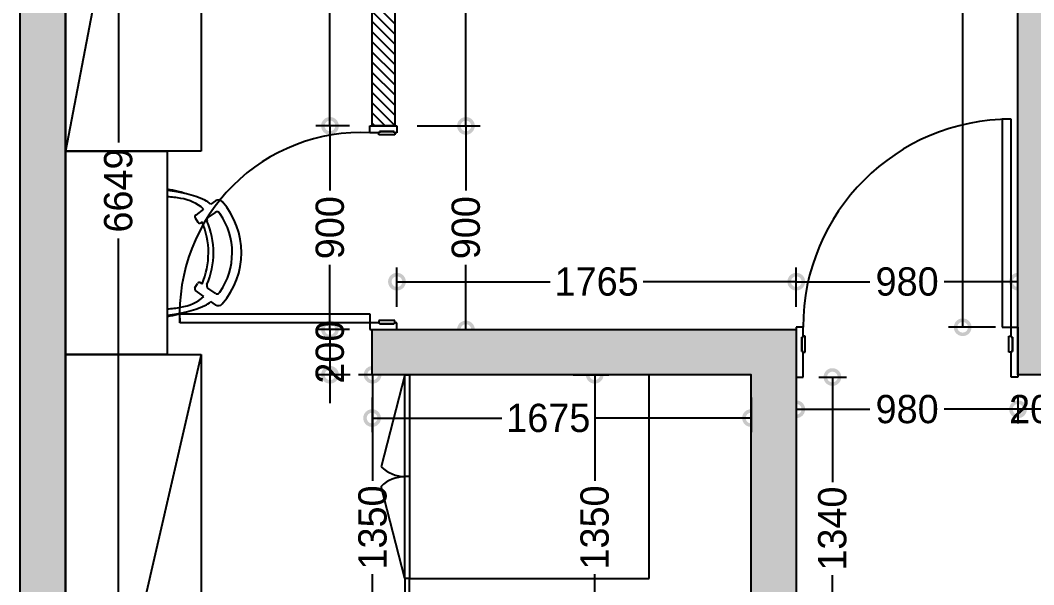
# Model space of a CAD drawing. Header units: millimetres. Extents: x 43335 to 261478, y -4312 to 41218.
# Drawn here: x 181901 to 186380, y 4822 to 7316 of the extents above; entities that cross this region are included whole.
import ezdxf

# ---------------------------------------------------------------- set-up
doc = ezdxf.new("R2010")
doc.units = ezdxf.units.MM
doc.layers.add('S-DIM', color=7, linetype='Continuous')
doc.layers.add('인테리어_해치_벽체', color=8, linetype='Continuous')
doc.styles.add('스타일1', font='HANDotum.ttf')
doc.dimstyles.new('50', dxfattribs={"dimscale": 50, "dimtxt": 2.5, "dimasz": 2.5, "dimexe": 1.25, "dimexo": 2, "dimtad": 0, "dimdec": 0, "dimtxsty": '스타일1', "dimblk": 'DOTSMALL', "dimcen": 2.5, "dimclrd": 1, "dimclre": 1, "dimclrt": 2, "dimadec": 0, "dimazin": 0, "dimtfac": 1, "dimtdec": 0, "dimtix": 1, "dimtmove": 0, "dimatfit": 3, "dimldrblk": 'DOTSMALL', "dimfxl": 1.25, "dimarcsym": 0})

# ---------------------------------------------------------------- blocks, each defined once
blk = doc.blocks.new('_DOTSMALL')
at = {"color": 0, "linetype": 'ByBlock', "const_width": 0.5}
blk.add_lwpolyline([(-0.0625, 0, 1), (0.0625, 0, 1)], format="xyb", close=True, dxfattribs=at)
blk = doc.blocks.new('*D687')
at = {"layer": 'Defpoints', "color": 0, "transparency": 16777216}
for p in [(184244.7, 5749.6), (184439.7, 5749.6), (184244.7, 4399.6)]:
    blk.add_point(p, dxfattribs=at)
at = {"layer": 'S-DIM', "color": 1, "lineweight": -2, "transparency": 16777216}
for p, q in [((184344.7, 5749.6), (184502.2, 5749.6)), ((184439.7, 5749.6), (184439.7, 5280.6)), ((184439.7, 4399.6), (184439.7, 4868.6)), ((184344.7, 4399.6), (184502.2, 4399.6))]:
    blk.add_line(p, q, dxfattribs=at)
at = {"layer": 'S-DIM', "color": 1, "lineweight": -2, "transparency": 16777216, "xscale": 125, "yscale": 125, "zscale": 125}
for p, rotation in [((184439.7, 5749.6), 90), ((184439.7, 4399.6), 270)]:
    blk.add_blockref('_DOTSMALL', p, dxfattribs=dict(at, rotation=rotation))
at = {"layer": 'S-DIM', "color": 2, "transparency": 16777216, "insert": (184439.7, 5074.6), "char_height": 125, "attachment_point": 5, "rotation": 90, "style": '스타일1'}
blk.add_mtext('1350', dxfattribs=at)
blk = doc.blocks.new('*D706')
at = {"layer": 'Defpoints', "color": 0, "transparency": 16777216}
for p in [(186310.5, 5749.6), (186510.5, 5749.6), (186310.5, 5597.1)]:
    blk.add_point(p, dxfattribs=at)
at = {"layer": 'S-DIM', "color": 1, "lineweight": -2, "transparency": 16777216}
for p, q in [((186310.5, 5649.6), (186310.5, 5534.6)), ((186510.5, 5649.6), (186510.5, 5534.6)), ((186310.5, 5597.1), (186185.5, 5597.1)), ((186510.5, 5597.1), (186310.5, 5597.1)), ((186510.5, 5597.1), (186635.5, 5597.1))]:
    blk.add_line(p, q, dxfattribs=at)
at = {"layer": 'S-DIM', "color": 1, "lineweight": -2, "transparency": 16777216, "xscale": 125, "yscale": 125, "zscale": 125}
blk.add_blockref('_DOTSMALL', (186310.5, 5597.1), dxfattribs=at)
at = {"layer": 'S-DIM', "color": 1, "lineweight": -2, "transparency": 16777216, "xscale": 125, "yscale": 125, "zscale": 125, "rotation": 180}
blk.add_blockref('_DOTSMALL', (186510.5, 5597.1), dxfattribs=at)
at = {"layer": 'S-DIM', "color": 2, "transparency": 16777216, "insert": (186410.5, 5597.1), "char_height": 125, "attachment_point": 5, "style": '스타일1'}
blk.add_mtext('200', dxfattribs=at)
blk = doc.blocks.new('*D707')
at = {"layer": 'Defpoints', "color": 0, "transparency": 16777216}
for p in [(185330.5, 5749.6), (186310.5, 5749.6), (185330.5, 5597.1)]:
    blk.add_point(p, dxfattribs=at)
at = {"layer": 'S-DIM', "color": 1, "lineweight": -2, "transparency": 16777216}
for p, q in [((185330.5, 5649.6), (185330.5, 5534.6)), ((186310.5, 5649.6), (186310.5, 5534.6)), ((185330.5, 5597.1), (185656.3, 5597.1)), ((186310.5, 5597.1), (185984.8, 5597.1))]:
    blk.add_line(p, q, dxfattribs=at)
at = {"layer": 'S-DIM', "color": 1, "lineweight": -2, "transparency": 16777216, "xscale": 125, "yscale": 125, "zscale": 125, "rotation": 180}
blk.add_blockref('_DOTSMALL', (185330.5, 5597.1), dxfattribs=at)
at = {"layer": 'S-DIM', "color": 1, "lineweight": -2, "transparency": 16777216, "xscale": 125, "yscale": 125, "zscale": 125}
blk.add_blockref('_DOTSMALL', (186310.5, 5597.1), dxfattribs=at)
at = {"layer": 'S-DIM', "color": 2, "transparency": 16777216, "insert": (185820.5, 5597.1), "char_height": 125, "attachment_point": 5, "style": '스타일1'}
blk.add_mtext('980', dxfattribs=at)
blk = doc.blocks.new('*D708')
at = {"layer": 'Defpoints', "color": 0, "transparency": 16777216}
for p in [(185330.5, 5739.6), (185330.5, 4399.6), (185490.2, 4399.6)]:
    blk.add_point(p, dxfattribs=at)
at = {"layer": 'S-DIM', "color": 1, "lineweight": -2, "transparency": 16777216}
for p, q in [((185430.5, 5739.6), (185552.7, 5739.6)), ((185490.2, 5739.6), (185490.2, 5275.6)), ((185490.2, 4399.6), (185490.2, 4863.6)), ((185430.5, 4399.6), (185552.7, 4399.6))]:
    blk.add_line(p, q, dxfattribs=at)
at = {"layer": 'S-DIM', "color": 1, "lineweight": -2, "transparency": 16777216, "xscale": 125, "yscale": 125, "zscale": 125}
for p, rotation in [((185490.2, 5739.6), 90), ((185490.2, 4399.6), 270)]:
    blk.add_blockref('_DOTSMALL', p, dxfattribs=dict(at, rotation=rotation))
at = {"layer": 'S-DIM', "color": 2, "transparency": 16777216, "insert": (185490.2, 5069.6), "char_height": 125, "attachment_point": 5, "rotation": 90, "style": '스타일1'}
blk.add_mtext('1340', dxfattribs=at)
blk = doc.blocks.new('*D732')
at = {"layer": 'Defpoints', "color": 0, "transparency": 16777216}
for p in [(183455.5, 5749.6), (185130.5, 5749.6), (185130.5, 5558.2)]:
    blk.add_point(p, dxfattribs=at)
at = {"layer": 'S-DIM', "color": 1, "lineweight": -2, "transparency": 16777216}
for p, q in [((183455.5, 5649.6), (183455.5, 5495.7)), ((185130.5, 5649.6), (185130.5, 5495.7)), ((183455.5, 5558.2), (184028.5, 5558.2)), ((185130.5, 5558.2), (184440.2, 5558.2))]:
    blk.add_line(p, q, dxfattribs=at)
at = {"layer": 'S-DIM', "color": 1, "lineweight": -2, "transparency": 16777216, "xscale": 125, "yscale": 125, "zscale": 125, "rotation": 180}
blk.add_blockref('_DOTSMALL', (183455.5, 5558.2), dxfattribs=at)
at = {"layer": 'S-DIM', "color": 1, "lineweight": -2, "transparency": 16777216, "xscale": 125, "yscale": 125, "zscale": 125}
blk.add_blockref('_DOTSMALL', (185130.5, 5558.2), dxfattribs=at)
at = {"layer": 'S-DIM', "color": 2, "transparency": 16777216, "insert": (184234.4, 5558.2), "char_height": 125, "attachment_point": 5, "style": '스타일1'}
blk.add_mtext('1675', dxfattribs=at)
blk = doc.blocks.new('*D735')
at = {"layer": 'Defpoints', "color": 0, "transparency": 16777216}
for p in [(183555.5, 9888.6), (183555.5, 6849.6), (183870.3, 6849.6)]:
    blk.add_point(p, dxfattribs=at)
at = {"layer": 'S-DIM', "color": 1, "lineweight": -2, "transparency": 16777216}
for p, q in [((183655.5, 9888.6), (183932.8, 9888.6)), ((183870.3, 9888.6), (183870.3, 8580.8)), ((183870.3, 6849.6), (183870.3, 8157.3)), ((183655.5, 6849.6), (183932.8, 6849.6))]:
    blk.add_line(p, q, dxfattribs=at)
at = {"layer": 'S-DIM', "color": 1, "lineweight": -2, "transparency": 16777216, "xscale": 125, "yscale": 125, "zscale": 125}
for p, rotation in [((183870.3, 9888.6), 90), ((183870.3, 6849.6), 270)]:
    blk.add_blockref('_DOTSMALL', p, dxfattribs=dict(at, rotation=rotation))
at = {"layer": 'S-DIM', "color": 2, "transparency": 16777216, "insert": (183870.3, 8369.1), "char_height": 125, "attachment_point": 5, "rotation": 90, "style": '스타일1'}
blk.add_mtext('3039', dxfattribs=at)
blk = doc.blocks.new('*D736')
at = {"layer": 'Defpoints', "color": 0, "transparency": 16777216}
for p in [(183555.5, 6849.6), (183555.5, 5949.6), (183870.3, 5949.6)]:
    blk.add_point(p, dxfattribs=at)
at = {"layer": 'S-DIM', "color": 1, "lineweight": -2, "transparency": 16777216}
for p, q in [((183655.5, 6849.6), (183932.8, 6849.6)), ((183870.3, 6849.6), (183870.3, 6563.8)), ((183870.3, 5949.6), (183870.3, 6235.3)), ((183655.5, 5949.6), (183932.8, 5949.6))]:
    blk.add_line(p, q, dxfattribs=at)
at = {"layer": 'S-DIM', "color": 1, "lineweight": -2, "transparency": 16777216, "xscale": 125, "yscale": 125, "zscale": 125}
for p, rotation in [((183870.3, 6849.6), 90), ((183870.3, 5949.6), 270)]:
    blk.add_blockref('_DOTSMALL', p, dxfattribs=dict(at, rotation=rotation))
at = {"layer": 'S-DIM', "color": 2, "transparency": 16777216, "insert": (183870.3, 6399.6), "char_height": 125, "attachment_point": 5, "rotation": 90, "style": '스타일1'}
blk.add_mtext('900', dxfattribs=at)
blk = doc.blocks.new('*D737')
at = {"layer": 'Defpoints', "color": 0, "transparency": 16777216}
for p in [(185330.5, 6161), (183565.5, 5949.6), (185330.5, 5949.6)]:
    blk.add_point(p, dxfattribs=at)
at = {"layer": 'S-DIM', "color": 1, "lineweight": -2, "transparency": 16777216}
for p, q in [((183565.5, 6049.6), (183565.5, 6223.5)), ((185330.5, 6049.6), (185330.5, 6223.5)), ((183565.5, 6161), (184242.2, 6161)), ((185330.5, 6161), (184653.8, 6161))]:
    blk.add_line(p, q, dxfattribs=at)
at = {"layer": 'S-DIM', "color": 1, "lineweight": -2, "transparency": 16777216, "xscale": 125, "yscale": 125, "zscale": 125, "rotation": 180}
blk.add_blockref('_DOTSMALL', (183565.5, 6161), dxfattribs=at)
at = {"layer": 'S-DIM', "color": 1, "lineweight": -2, "transparency": 16777216, "xscale": 125, "yscale": 125, "zscale": 125}
blk.add_blockref('_DOTSMALL', (185330.5, 6161), dxfattribs=at)
at = {"layer": 'S-DIM', "color": 2, "transparency": 16777216, "insert": (184448, 6161), "char_height": 125, "attachment_point": 5, "style": '스타일1'}
blk.add_mtext('1765', dxfattribs=at)
blk = doc.blocks.new('*D738')
at = {"layer": 'Defpoints', "color": 0, "transparency": 16777216}
for p in [(186310.5, 6161), (185330.5, 5949.6), (186310.5, 5949.6)]:
    blk.add_point(p, dxfattribs=at)
at = {"layer": 'S-DIM', "color": 1, "lineweight": -2, "transparency": 16777216}
for p, q in [((185330.5, 6049.6), (185330.5, 6223.5)), ((186310.5, 6049.6), (186310.5, 6223.5)), ((185330.5, 6161), (185656.3, 6161)), ((186310.5, 6161), (185984.8, 6161))]:
    blk.add_line(p, q, dxfattribs=at)
at = {"layer": 'S-DIM', "color": 1, "lineweight": -2, "transparency": 16777216, "xscale": 125, "yscale": 125, "zscale": 125, "rotation": 180}
blk.add_blockref('_DOTSMALL', (185330.5, 6161), dxfattribs=at)
at = {"layer": 'S-DIM', "color": 1, "lineweight": -2, "transparency": 16777216, "xscale": 125, "yscale": 125, "zscale": 125}
blk.add_blockref('_DOTSMALL', (186310.5, 6161), dxfattribs=at)
at = {"layer": 'S-DIM', "color": 2, "transparency": 16777216, "insert": (185820.5, 6161), "char_height": 125, "attachment_point": 5, "style": '스타일1'}
blk.add_mtext('980', dxfattribs=at)
blk = doc.blocks.new('*D789')
at = {"layer": 'Defpoints', "color": 0, "transparency": 16777216}
for p in [(183458, 5749.6), (183600.5, 5749.6), (183600.5, 4399.6)]:
    blk.add_point(p, dxfattribs=at)
at = {"layer": 'S-DIM', "color": 1, "lineweight": -2, "transparency": 16777216}
for p, q in [((183500.5, 5749.6), (183395.5, 5749.6)), ((183458, 5749.6), (183458, 5280.6)), ((183458, 4399.6), (183458, 4868.6)), ((183500.5, 4399.6), (183395.5, 4399.6))]:
    blk.add_line(p, q, dxfattribs=at)
at = {"layer": 'S-DIM', "color": 1, "lineweight": -2, "transparency": 16777216, "xscale": 125, "yscale": 125, "zscale": 125}
for p, rotation in [((183458, 5749.6), 90), ((183458, 4399.6), 270)]:
    blk.add_blockref('_DOTSMALL', p, dxfattribs=dict(at, rotation=rotation))
at = {"layer": 'S-DIM', "color": 2, "transparency": 16777216, "insert": (183458, 5074.6), "char_height": 125, "attachment_point": 5, "rotation": 90, "style": '스타일1'}
blk.add_mtext('1350', dxfattribs=at)
blk = doc.blocks.new('*D749')
at = {"layer": 'Defpoints', "color": 0, "transparency": 16777216}
for p in [(183269.4, 9888.6), (183455.5, 9888.6), (183455.5, 6849.6)]:
    blk.add_point(p, dxfattribs=at)
at = {"layer": 'S-DIM', "color": 1, "lineweight": -2, "transparency": 16777216}
for p, q in [((183355.5, 9888.6), (183206.9, 9888.6)), ((183269.4, 9888.6), (183269.4, 8580.8)), ((183269.4, 6849.6), (183269.4, 8157.3)), ((183355.5, 6849.6), (183206.9, 6849.6))]:
    blk.add_line(p, q, dxfattribs=at)
at = {"layer": 'S-DIM', "color": 1, "lineweight": -2, "transparency": 16777216, "xscale": 125, "yscale": 125, "zscale": 125}
for p, rotation in [((183269.4, 9888.6), 90), ((183269.4, 6849.6), 270)]:
    blk.add_blockref('_DOTSMALL', p, dxfattribs=dict(at, rotation=rotation))
at = {"layer": 'S-DIM', "color": 2, "transparency": 16777216, "insert": (183269.4, 8369.1), "char_height": 125, "attachment_point": 5, "rotation": 90, "style": '스타일1'}
blk.add_mtext('3039', dxfattribs=at)
blk = doc.blocks.new('*D750')
at = {"layer": 'Defpoints', "color": 0, "transparency": 16777216}
for p in [(183455.5, 6849.6), (183269.4, 5949.6), (183455.5, 5949.6)]:
    blk.add_point(p, dxfattribs=at)
at = {"layer": 'S-DIM', "color": 1, "lineweight": -2, "transparency": 16777216}
for p, q in [((183355.5, 6849.6), (183206.9, 6849.6)), ((183269.4, 6849.6), (183269.4, 6563.8)), ((183269.4, 5949.6), (183269.4, 6235.3)), ((183355.5, 5949.6), (183206.9, 5949.6))]:
    blk.add_line(p, q, dxfattribs=at)
at = {"layer": 'S-DIM', "color": 1, "lineweight": -2, "transparency": 16777216, "xscale": 125, "yscale": 125, "zscale": 125}
for p, rotation in [((183269.4, 6849.6), 90), ((183269.4, 5949.6), 270)]:
    blk.add_blockref('_DOTSMALL', p, dxfattribs=dict(at, rotation=rotation))
at = {"layer": 'S-DIM', "color": 2, "transparency": 16777216, "insert": (183269.4, 6399.6), "char_height": 125, "attachment_point": 5, "rotation": 90, "style": '스타일1'}
blk.add_mtext('900', dxfattribs=at)
blk = doc.blocks.new('*D751')
at = {"layer": 'Defpoints', "color": 0, "transparency": 16777216}
for p in [(183455.5, 5949.6), (183269.4, 5749.6), (183458, 5749.6)]:
    blk.add_point(p, dxfattribs=at)
at = {"layer": 'S-DIM', "color": 1, "lineweight": -2, "transparency": 16777216}
for p, q in [((183269.4, 5949.6), (183269.4, 6074.6)), ((183355.5, 5949.6), (183206.9, 5949.6)), ((183269.4, 5949.6), (183269.4, 5749.6)), ((183358, 5749.6), (183206.9, 5749.6)), ((183269.4, 5749.6), (183269.4, 5624.6))]:
    blk.add_line(p, q, dxfattribs=at)
at = {"layer": 'S-DIM', "color": 1, "lineweight": -2, "transparency": 16777216, "xscale": 125, "yscale": 125, "zscale": 125}
for p, rotation in [((183269.4, 5949.6), 270), ((183269.4, 5749.6), 90)]:
    blk.add_blockref('_DOTSMALL', p, dxfattribs=dict(at, rotation=rotation))
at = {"layer": 'S-DIM', "color": 2, "transparency": 16777216, "insert": (183269.4, 5849.6), "char_height": 125, "attachment_point": 5, "rotation": 90, "style": '스타일1'}
blk.add_mtext('200', dxfattribs=at)
blk = doc.blocks.new('*D810')
at = {"layer": 'Defpoints', "color": 0, "transparency": 16777216}
for p in [(186066, 9888.6), (186310.5, 9888.6), (186310.5, 5959.6)]:
    blk.add_point(p, dxfattribs=at)
at = {"layer": 'S-DIM', "color": 1, "lineweight": -2, "transparency": 16777216}
for p, q in [((186210.5, 9888.6), (186003.5, 9888.6)), ((186066, 9888.6), (186066, 8135.8)), ((186066, 5959.6), (186066, 7712.3)), ((186210.5, 5959.6), (186003.5, 5959.6))]:
    blk.add_line(p, q, dxfattribs=at)
at = {"layer": 'S-DIM', "color": 1, "lineweight": -2, "transparency": 16777216, "xscale": 125, "yscale": 125, "zscale": 125}
for p, rotation in [((186066, 9888.6), 90), ((186066, 5959.6), 270)]:
    blk.add_blockref('_DOTSMALL', p, dxfattribs=dict(at, rotation=rotation))
at = {"layer": 'S-DIM', "color": 2, "transparency": 16777216, "insert": (186066, 7924.1), "char_height": 125, "attachment_point": 5, "rotation": 90, "style": '스타일1'}
blk.add_mtext('3929', dxfattribs=at)
blk = doc.blocks.new('*D812')
at = {"layer": 'Defpoints', "color": 0, "transparency": 16777216}
for p in [(182100.5, 9888.6), (182100.5, 3239.6), (182334, 3239.6)]:
    blk.add_point(p, dxfattribs=at)
at = {"layer": 'S-DIM', "color": 1, "lineweight": -2, "transparency": 16777216}
for p, q in [((182200.5, 9888.6), (182396.5, 9888.6)), ((182334, 9888.6), (182334, 6775.8)), ((182334, 3239.6), (182334, 6352.3)), ((182200.5, 3239.6), (182396.5, 3239.6))]:
    blk.add_line(p, q, dxfattribs=at)
at = {"layer": 'S-DIM', "color": 1, "lineweight": -2, "transparency": 16777216, "xscale": 125, "yscale": 125, "zscale": 125}
for p, rotation in [((182334, 9888.6), 90), ((182334, 3239.6), 270)]:
    blk.add_blockref('_DOTSMALL', p, dxfattribs=dict(at, rotation=rotation))
at = {"layer": 'S-DIM', "color": 2, "transparency": 16777216, "insert": (182334, 6564.1), "char_height": 125, "attachment_point": 5, "rotation": 90, "style": '스타일1'}
blk.add_mtext('6649', dxfattribs=at)
blk = doc.blocks.new('ahsiefsxe')
at = {"layer": '인테리어_해치_벽체'}
h = blk.add_hatch(color=256, dxfattribs=at)
h.dxf.hatch_style = 1
h.paths.add_polyline_path([(234402, 19138.4), (234402, 18858.4), (235352, 18858.4), (235352, 18783.4), (235462, 18783.4), (235462, 18655.9), (235662, 18655.9), (235662, 18984.3), (235552, 18984.3), (235552, 22677.4), (236842, 22677.4), (236842, 28282.4), (236022, 28282.4), (236022, 28177.4), (236642, 28177.4), (236642, 27032.4), (236012, 27032.4), (236012, 26807.4), (236642, 26807.4), (236642, 22877.4), (234602, 22877.4), (234602, 22677.4), (235352, 22677.4), (235352, 21318.4), (234052, 21318.4), (234052, 21118.4), (235352, 21118.4), (235352, 19338.4), (233152, 19338.4), (233152, 21118.4), (233252, 21118.4), (233252, 21318.4), (232952, 21318.4), (232952, 19338.4), (232597, 19338.4), (232597, 19138.4)])
h.paths.add_polyline_path([(225662, 28718.4), (225862, 28718.4), (225862, 28053.4), (225662, 28053.4)])
h.paths.add_polyline_path([(222352, 28153.4), (222352, 28053.4), (221452, 28053.4), (221452, 27032.4), (222762, 27032.4), (222762, 26807.4), (221452, 26807.4), (221452, 20158.4), (222252, 20158.4), (222252, 19958.4), (221452, 19958.4), (221452, 18658.4), (221802, 18658.4), (221802, 17528.4), (222127, 17528.4), (222127, 17328.4), (221602, 17328.4), (221602, 18458.4), (221252, 18458.4), (221252, 28153.4)])
h.paths.add_polyline_path([(223152, 20368.4), (223152, 17528.4), (223617, 17528.4), (223617, 17328.4), (223152, 17328.4), (223154.1, 15897.3), (223952, 15897.3), (223952, 15697.3), (222952, 15697.4), (222952, 17328.4), (222627, 17328.4), (222627, 17528.4), (222952, 17528.4), (222952, 20368.4)])
h.paths.add_polyline_path([(222952, 21068.4), (222952, 21318.4), (224482, 21318.4), (224482, 22668.4), (222807, 22668.4), (222807, 22868.4), (224682, 22868.4), (224682, 21318.4), (225122, 21318.4), (225122, 21118.4), (223152, 21118.4), (223152, 21068.4)])
h.paths.add_polyline_path([(235662, 17655.9), (235662, 17328.4), (234762.2, 17328.4), (234762.2, 17528.4), (235462, 17528.4), (235462, 17655.9)])
h.paths.add_polyline_path([(231762.2, 17528.4), (231762.2, 15698.4), (230962, 15698.4), (230962, 15898.4), (231562.2, 15898.4), (231562.2, 17328.4), (230962, 17328.4), (230962, 21318.4), (231162, 21318.4), (231162, 17528.4)])
h.paths.add_polyline_path([(228192, 17528.4), (228962, 17528.3), (228962, 17328.5), (228192, 17328.5)])
h.paths.add_polyline_path([(227692, 17328.5), (227112.2, 17328.5), (227112.2, 16798.4), (226342.2, 16798.4), (226342.2, 15798.4), (227262, 15798.4), (227262, 15938.4), (227362, 15938.4), (227362, 15698.4), (226152, 15697.3), (226152, 21118.4), (226102, 21118.4), (226102, 21318.4), (228522, 21318.4), (228522, 21118.4), (226352, 21118.4), (226352, 17528.4), (227692, 17528.4)])
h.paths.add_polyline_path([(233622, 22677.4), (233422, 22677.4), (233422, 28032.4), (233392, 28032.4), (233392, 28282.4), (233622, 28282.4)], flags=17)
h.paths.add_polyline_path([(230592, 26808.8), (230142, 26808.8), (230142, 27053.8), (230592, 27053.8), (230592, 28718.4), (230792, 28718.4), (230792, 27032.4), (231262, 27032.4), (231262, 26807.4), (230792, 26807.4), (230792, 22877.4), (232442, 22877.4), (232442, 22677.4), (230592, 22677.4)])
h.paths.add_polyline_path([(225662, 27032.4), (225662, 27353.4), (225862, 27353.4), (225862, 27053.8), (226312, 27053.8), (226312, 26808.8), (225862, 26808.8), (225862, 22668.4), (225662, 22668.4), (225662, 26807.4), (225262, 26807.4), (225262, 27032.4)])
for p, q in [((221452, 20158.4), (221452, 26807.4)), ((221452, 23657.4), (221452, 26807.4)), ((222052, 26807.4), (221452, 23657.4)), ((222052, 26807.4), (222052, 23657.4)), ((222052, 26807.4), (222052, 23657.4)), ((222807, 23768.4), (222807, 26807.4)), ((222907, 26807.4), (222907, 23768.4)), ((222907, 24219.5), (222807, 24319.5)), ((222907, 24174.6), (222807, 24274.6)), ((222907, 24129.7), (222807, 24229.7)), ((222907, 24084.8), (222807, 24184.8)), ((222907, 24039.9), (222807, 24139.9)), ((222907, 23995), (222807, 24095)), ((222907, 23950.1), (222807, 24050.1)), ((222907, 23905.2), (222807, 24005.2)), ((222907, 23860.3), (222807, 23960.3)), ((222907, 23815.4), (222807, 23915.4)), ((222907, 23770.5), (222807, 23870.5)), ((222864.2, 23768.4), (222807, 23825.6)), ((225592, 23798.4), (225592, 22878.4)), ((225632, 23798.4), (225592, 23798.4)), ((225632, 22878.4), (225632, 23798.4)), ((222797, 23738.4), (222797, 23768.4)), ((222797, 23768.4), (222917, 23768.4)), ((222819.3, 23768.4), (222807, 23780.7)), ((222907, 23768.4), (222807, 23768.4)), ((222840, 23738.4), (222840, 23743.4)), ((222840, 23743.4), (222904, 23743.4)), ((222904, 23743.4), (222840, 23743.4)), ((222840, 23743.4), (222840, 23738.4)), ((222904, 23743.4), (222904, 23738.4)), ((222904, 23738.4), (222904, 23743.4)), ((222917, 23768.4), (222917, 23738.4)), ((222840, 23738.4), (222797, 23738.4)), ((222837, 23728.4), (222837, 23738.4)), ((222837, 23738.4), (222840, 23738.4)), ((222907, 23728.4), (222837, 23728.4)), ((222904, 23738.4), (222907, 23738.4)), ((222917, 23738.4), (222904, 23738.4)), ((222907, 23738.4), (222907, 23728.4)), ((222052, 23657.4), (221452, 23657.4)), ((221452, 23657.4), (221902, 23657.4)), ((221452, 22757.4), (221452, 23657.4)), ((221902, 23657.4), (221902, 22757.4)), ((222115.4, 23437.4), (222094.2, 23422.6)), ((222062.6, 23400.9), (222027.4, 23374.6)), ((222113.4, 23386.2), (222081, 23363.5)), ((222024.8, 23362.5), (222036.6, 23343.2)), ((222056.2, 23345.2), (222049.5, 23340.5)), ((222024.3, 23052.4), (222036, 23071.8)), ((222055.6, 23069.8), (222048.9, 23074.5)), ((222063.5, 23014.7), (222026.8, 23040.3)), ((222112.9, 23028.7), (222080.8, 23051.9)), ((222114.9, 22977.6), (222094.3, 22992)), ((221957, 22938.4), (222797, 22938.4)), ((221957, 22898.4), (221957, 22938.4)), ((222797, 22938.4), (222797, 22898.4)), ((222797, 22898.4), (221957, 22898.4)), ((222797, 22898.4), (222797, 22868.4)), ((222840, 22898.4), (222797, 22898.4)), ((222907, 22908.4), (222837, 22908.4)), ((222837, 22908.4), (222837, 22898.4)), ((222837, 22898.4), (222840, 22898.4)), ((222840, 22898.4), (222840, 22893.4)), ((222840, 22893.4), (222840, 22898.4)), ((222840, 22893.4), (222904, 22893.4)), ((222904, 22893.4), (222840, 22893.4)), ((222904, 22893.4), (222904, 22898.4)), ((222904, 22898.4), (222907, 22898.4)), ((222917, 22898.4), (222904, 22898.4)), ((222904, 22898.4), (222904, 22893.4)), ((222907, 22898.4), (222907, 22908.4)), ((222917, 22868.4), (222917, 22898.4)), ((222797, 22868.4), (222917, 22868.4)), ((224712, 22878.4), (224682, 22878.4)), ((224682, 22878.4), (224682, 22658.4)), ((224712, 22835.4), (224712, 22878.4)), ((225592, 22878.4), (225632, 22878.4)), ((225632, 22878.4), (225662, 22878.4)), ((225632, 22835.4), (225632, 22878.4)), ((225662, 22878.4), (225662, 22658.4)), ((224712, 22835.4), (224707, 22835.4)), ((224707, 22835.4), (224707, 22771.4)), ((224707, 22771.4), (224707, 22835.4)), ((224707, 22835.4), (224712, 22835.4)), ((224722, 22838.4), (224712, 22838.4)), ((224712, 22838.4), (224712, 22835.4)), ((224722, 22768.4), (224722, 22838.4)), ((225622, 22768.4), (225622, 22838.4)), ((225622, 22838.4), (225632, 22838.4)), ((225632, 22838.4), (225632, 22835.4)), ((225632, 22835.4), (225637, 22835.4)), ((225637, 22835.4), (225632, 22835.4)), ((225637, 22835.4), (225637, 22771.4)), ((225637, 22771.4), (225637, 22835.4)), ((221452, 22757.4), (222052, 22757.4)), ((221452, 20158.4), (221452, 22757.4)), ((221902, 22757.4), (221452, 22757.4)), ((222052, 22757.4), (221452, 20158.4)), ((222052, 22757.4), (222052, 20158.4)), ((222052, 22757.4), (222052, 20158.4)), ((224707, 22771.4), (224712, 22771.4)), ((224712, 22771.4), (224707, 22771.4)), ((224712, 22771.4), (224712, 22768.4)), ((224712, 22658.4), (224712, 22771.4)), ((224712, 22768.4), (224722, 22768.4)), ((225632, 22768.4), (225622, 22768.4)), ((225637, 22771.4), (225632, 22771.4)), ((225632, 22771.4), (225632, 22768.4)), ((225632, 22658.4), (225632, 22771.4)), ((225632, 22771.4), (225637, 22771.4)), ((222952, 22668.4), (222846.9, 22261.6)), ((222952, 21768.4), (222952, 22668.4)), ((222952, 22668.4), (222972, 22668.4)), ((222972, 22668.4), (222972, 21768.4)), ((224032, 21768.4), (224032, 22668.4)), ((224682, 22658.4), (224712, 22658.4)), ((225662, 22658.4), (225632, 22658.4)), ((222952, 21768.4), (222846.9, 22175.3)), ((222972, 22218.4), (222952, 22218.4)), ((222972, 21768.4), (222952, 21768.4)), ((222972, 21768.4), (222952, 21768.4)), ((222952, 21768.4), (222952, 21318.4)), ((222972, 21318.4), (222972, 21768.4)), ((222972, 21768.4), (224032, 21768.4))]:
    blk.add_line(p, q, dxfattribs=at)
for points in [[(222352, 28153.4), (222352, 28053.4), (221452, 28053.4), (221452, 27032.4), (222762, 27032.4), (222762, 26807.4), (221452, 26807.4), (221452, 20158.4), (222252, 20158.4), (222252, 19958.4), (221452, 19958.4), (221452, 18658.4), (221802, 18658.4), (221802, 17528.4), (222127, 17528.4), (222127, 17328.4), (221602, 17328.4), (221602, 18458.4), (221252, 18458.4), (221252, 28153.4), (222352, 28153.4)], [(225662, 27032.4), (225662, 27353.4), (225862, 27353.4), (225862, 27053.8), (226312, 27053.8), (226312, 26808.8), (225862, 26808.8), (225862, 22668.4), (225662, 22668.4), (225662, 26807.4), (225262, 26807.4), (225262, 27032.4), (225662, 27032.4)], [(222952, 21068.4), (222952, 21318.4), (224482, 21318.4), (224482, 22668.4), (222807, 22668.4), (222807, 22868.4), (224682, 22868.4), (224682, 21318.4), (225122, 21318.4), (225122, 21118.4), (223152, 21118.4), (223152, 21068.4), (222952, 21068.4)]]:
    blk.add_lwpolyline(points, dxfattribs=at)
for centre, radius, start, end in [((225632, 22878.4), 920, 90, 180), ((222759.2, 22936.3), 803, 87.2981, 182.7005), ((221678.4, 22380.8), 1130.5, 73.5608, 78.593), ((221855.8, 22947.3), 537.1, 66.7667, 85.0616), ((221870.9, 22951.7), 504.3, 79.7064, 86.4572), ((221936.5, 23261.2), 188.2, 47.9325, 82.5373), ((222011.7, 23327.3), 126, 49.1315, 63.7661), ((222128.1, 23418.6), 22.6, 40.7632, 124.1005), ((221884.6, 23207.8), 344.7, 318.9979, 40.9366), ((222121.7, 23374), 14.6, 27.6657, 124.5466), ((222032.6, 23367.2), 9.04, 125.0127, 211.3206), ((222044.3, 23347.9), 9.04, 211.3201, 305.0127), ((221728.2, 23207.7), 355.5, 337.1535, 22.7371), ((222088.2, 23353.9), 12, 127.105, 206.3658), ((221750.8, 23207.7), 355.5, 336.6602, 23.3178), ((221884.6, 23207.8), 304.1, 325.1572, 34.759), ((222043.7, 23067.1), 9.04, 55.0126, 148.706), ((222032, 23047.7), 9.04, 148.7055, 235.0134), ((222088.1, 23061.5), 12, 153.6604, 232.9211), ((222121.2, 23040.8), 14.6, 235.4796, 332.3609), ((221936.6, 23153.7), 188.2, 277.4888, 312.391), ((222011.9, 23087.2), 126, 296.2601, 310.7423), ((222127.6, 22996.4), 22.6, 235.9255, 319.2632), ((221855.7, 23467.6), 537.1, 274.9511, 293.2594), ((221870.7, 23463.2), 504.3, 273.5561, 280.3197), ((221678.1, 24034), 1130.5, 281.4265, 286.4653), ((222956, 22377.7), 159.3, 226.8012, 268.5671), ((222956, 22059.2), 159.3, 91.4329, 133.1988)]:
    blk.add_arc(centre, radius, start, end, dxfattribs=at)

msp = doc.modelspace()

# ---------------------------------------------------------------- block references
at = {"layer": 'S-DIM'}
msp.add_blockref('ahsiefsxe', (-39351.5, -16918.9), dxfattribs=at)

# ---------------------------------------------------------------- dimensions: what is measured, and where the dimension line sits
for base, p1, p2, picture, middle in [((182334, 3239.6), (182100.5, 9888.6), (182100.5, 3239.6), '*D812', (182334, 6564.1)), ((183269.4, 9888.6), (183455.5, 6849.6), (183455.5, 9888.6), '*D749', (183269.4, 8369.1)), ((183870.3, 6849.6), (183555.5, 9888.6), (183555.5, 6849.6), '*D735', (183870.3, 8369.1)), ((186066, 9888.6), (186310.5, 5959.6), (186310.5, 9888.6), '*D810', (186066, 7924.1)), ((183269.4, 5949.6), (183455.5, 6849.6), (183455.5, 5949.6), '*D750', (183269.4, 6399.6)), ((183870.3, 5949.6), (183555.5, 6849.6), (183555.5, 5949.6), '*D736', (183870.3, 6399.6)), ((183269.4, 5749.6), (183455.5, 5949.6), (183458, 5749.6), '*D751', (183269.4, 5849.6)), ((183458, 5749.6), (183600.5, 4399.6), (183600.5, 5749.6), '*D789', (183458, 5074.6)), ((184439.7, 5749.6), (184244.7, 4399.6), (184244.7, 5749.6), '*D687', (184439.7, 5074.6)), ((185490.2, 4399.6), (185330.5, 5739.6), (185330.5, 4399.6), '*D708', (185490.2, 5069.6))]:
    dim = msp.add_linear_dim(base=base, p1=p1, p2=p2, angle=90, dimstyle='50', dxfattribs=at)
    dim.commit()
    dim.dimension.update_dxf_attribs({"geometry": picture, "text_midpoint": middle})
for base, p1, p2, picture, middle in [((185330.5, 6161), (183565.5, 5949.6), (185330.5, 5949.6), '*D737', (184448, 6161)), ((186310.5, 6161), (185330.5, 5949.6), (186310.5, 5949.6), '*D738', (185820.5, 6161)), ((185330.5, 5597.1), (186310.5, 5749.6), (185330.5, 5749.6), '*D707', (185820.5, 5597.1)), ((186310.5, 5597.1), (186510.5, 5749.6), (186310.5, 5749.6), '*D706', (186410.5, 5597.1))]:
    dim = msp.add_linear_dim(base=base, p1=p1, p2=p2, dimstyle='50', dxfattribs=at)
    dim.commit()
    dim.dimension.update_dxf_attribs({"geometry": picture, "text_midpoint": middle})
dim = msp.add_linear_dim(base=(185130.5, 5558.2), p1=(183455.5, 5749.6), p2=(185130.5, 5749.6), dimstyle='50', dxfattribs=at)
dim.commit()
dim.dimension.update_dxf_attribs({"geometry": '*D732', "text_midpoint": (184234.4, 5558.2), "dimtype": 160})

doc.saveas('drawing.dxf')
